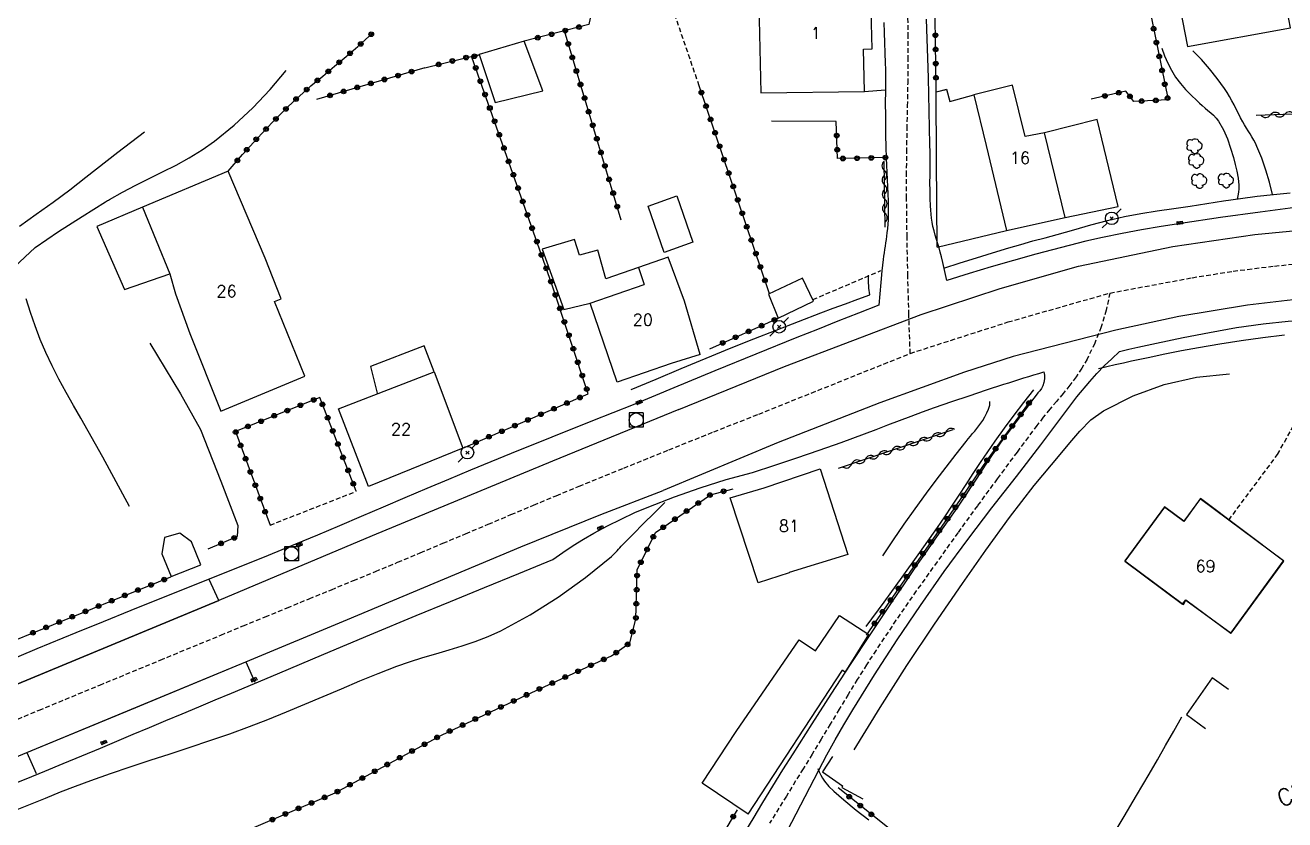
# Model space of a CAD drawing. Header units: millimetres. Extents: x 145000 to 146000, y 142999 to 144002.
# Drawn here: x 145708.5 to 145841.9, y 143075.8 to 143160 of the extents above; entities that cross this region are included whole.
import ezdxf
from ezdxf.enums import TextEntityAlignment as Align

# ---------------------------------------------------------------- set-up
doc = ezdxf.new("R2010")
doc.units = ezdxf.units.MM
doc.linetypes.add('DASHED', pattern=[0.75, 0.5, -0.25])
doc.layers.get('0').update_dxf_attribs({"linetype": 'CONTINUOUS'})
for name, color, linetype in [('W0001', 6, 'DASHED'), ('W0006', 2, 'CONTINUOUS'), ('W0008', 7, 'CONTINUOUS'), ('W0014', 7, 'CONTINUOUS'), ('W0017', 7, 'CONTINUOUS'), ('W0021', 2, 'CONTINUOUS'), ('W0101', 7, 'CONTINUOUS'), ('W0104', 1, 'CONTINUOUS'), ('W0112', 1, 'DASHED'), ('W0214', 2, 'CONTINUOUS'), ('W0300', 7, 'CONTINUOUS'), ('W0310', 3, 'CONTINUOUS'), ('W0322', 7, 'CONTINUOUS'), ('W0323', 7, 'CONTINUOUS'), ('W0401', 7, 'CONTINUOUS'), ('W0420', 7, 'CONTINUOUS'), ('W0473', 7, 'CONTINUOUS'), ('W0510', 5, 'CONTINUOUS'), ('W0989', 7, 'CONTINUOUS'), ('W0991', 7, 'CONTINUOUS')]:
    doc.layers.add(name, color=color, linetype=linetype)
doc.styles.get("Standard").update_dxf_attribs({"font": 'romans.shx', "width": 0.85})

# ---------------------------------------------------------------- blocks, each defined once
blk = doc.blocks.new('T473')
for p, q in [((-0.166667, 0.166667), (0.166667, -0.166667)), ((-0.166667, -0.166667), (0.166667, 0.166667)), ((0.500001, 0.500001), (1.000002, 1.000002)), ((-1.000002, -1.000002), (-0.500001, -0.500001))]:
    blk.add_line(p, q)
blk.add_ellipse((0, 0), major_axis=(0.471405, 0.471405), ratio=1, start_param=5.4977871438, end_param=11.780972451)
blk = doc.blocks.new('T300')
for p, q in [((-0.8, 0.51), (-0.86, 0.34)), ((-0.86, 0.34), (-0.86, 0.17)), ((-0.86, 0.17), (-0.74, 0.06)), ((-0.69, 0.63), (-0.8, 0.51)), ((-0.8, -0.06), (-0.74, 0.06)), ((-0.74, 0.06), (-0.69, 0.11)), ((-0.57, 0.69), (-0.69, 0.63)), ((-0.46, 0.69), (-0.57, 0.69)), ((-0.29, 0.63), (-0.46, 0.69)), ((-0.29, 0.63), (-0.17, 0.74)), ((-0.23, 0.57), (-0.29, 0.63)), ((-0.17, 0.74), (-0.06, 0.8)), ((-0.06, 0.8), (0.06, 0.8)), ((0.06, 0.8), (0.23, 0.74)), ((0.23, 0.74), (0.34, 0.63)), ((0.34, 0.63), (0.4, 0.51)), ((0.46, 0.46), (0.34, 0.46)), ((0.4, 0.51), (0.4, 0.46)), ((0.57, 0.4), (0.46, 0.46)), ((0.57, 0.4), (0.69, 0.29)), ((0.69, 0.29), (0.74, 0.17)), ((0.74, 0.06), (0.69, -0.17)), ((0.74, 0.17), (0.74, 0.06)), ((-0.8, -0.17), (-0.8, -0.06)), ((-0.8, -0.23), (-0.8, -0.17)), ((-0.74, -0.34), (-0.8, -0.23)), ((-0.69, -0.4), (-0.74, -0.34)), ((-0.51, -0.46), (-0.69, -0.4)), ((-0.4, -0.46), (-0.51, -0.46)), ((-0.4, -0.46), (-0.34, -0.46)), ((-0.34, -0.46), (-0.34, -0.4)), ((-0.34, -0.51), (-0.34, -0.46)), ((-0.29, -0.63), (-0.34, -0.51)), ((-0.17, -0.74), (-0.29, -0.63)), ((-0.06, -0.8), (-0.17, -0.74)), ((0.06, -0.8), (-0.06, -0.8)), ((0.17, -0.74), (0.06, -0.8)), ((0.23, -0.69), (0.17, -0.74)), ((0.29, -0.46), (0.23, -0.46)), ((0.29, -0.63), (0.23, -0.69)), ((0.46, -0.4), (0.29, -0.46)), ((0.34, -0.51), (0.29, -0.63)), ((0.34, -0.51), (0.34, -0.46)), ((0.57, -0.34), (0.46, -0.4)), ((0.63, -0.29), (0.57, -0.34)), ((0.69, -0.17), (0.63, -0.29))]:
    blk.add_line(p, q)
blk = doc.blocks.new('T401')
for p, q in [((-0.3, 0.3), (0, 0.3)), ((-0.3, -0.25), (-0.3, 0.3)), ((-0.3, 0.15), (0, 0.15)), ((-0.3, 0), (0, 0)), ((0, 0.3), (0, -0.25)), ((-0.3, -0.15), (0, -0.15)), ((-0.3, -0.25), (-0.3, -0.3)), ((-0.3, -0.3), (0, -0.3)), ((0, -0.3), (0, -0.25))]:
    blk.add_line(p, q)
blk = doc.blocks.new('T420')
for p, q in [((0.75, 0.75), (-0.75, 0.75)), ((-0.75, 0.75), (-0.75, -0.75)), ((0.75, 0.75), (0.75, -0.75)), ((0.75, -0.75), (-0.75, -0.75))]:
    blk.add_line(p, q)
blk.add_ellipse((0, 0), major_axis=(-0.53, 0.53), ratio=1, start_param=3.926991, end_param=10.210176)
blk = doc.blocks.new('t323o')
at = {"color": 0, "linetype": 'Continuous'}
for radius in [0.25, 0.15]:
    blk.add_circle((0, 0), radius, dxfattribs=at)
blk = doc.blocks.new('t310o')
at = {"color": 0, "linetype": 'Continuous'}
for centre, start, end in [((-0.5, 0.38), 216.8699, 323.1304), ((0.5, -0.37), 36.8699, 143.1303)]:
    blk.add_arc(centre, 0.625, start, end, dxfattribs=at)
blk = doc.blocks.new('t322o')
at = {"color": 0, "linetype": 'Continuous'}
for radius in [0.25, 0.15]:
    blk.add_circle((0, 0), radius, dxfattribs=at)

msp = doc.modelspace()

# ---------------------------------------------------------------- linework, layer by layer
at = {"layer": 'W0001'}
for points in [[(145802.21, 143125.23), (145802.07, 143129.35), (145801.96, 143133.46), (145801.88, 143137.57), (145801.83, 143141.68), (145801.83, 143144.12), (145801.85, 143146.56), (145801.89, 143149), (145801.94, 143151.43), (145801.98, 143153.87), (145802, 143156.31), (145802, 143158.75), (145801.97, 143161.19), (145801.89, 143163.65), (145801.76, 143166.1), (145801.62, 143168.55), (145801.46, 143171)], [(145823.36, 143131.63), (145832.08, 143133.25), (145836.42, 143133.94), (145840.78, 143134.49), (145845.15, 143134.91), (145849.53, 143135.21), (145853.52, 143135.4)], [(145823.36, 143131.63), (145822.96, 143129.81), (145822.43, 143128.03), (145821.75, 143126.3), (145820.94, 143124.62), (145820.39, 143123.66), (145819.77, 143122.74), (145819.1, 143121.85), (145818.41, 143120.99), (145817.7, 143120.15), (145816.99, 143119.31), (145816.3, 143118.46), (145815.62, 143117.59), (145813.52, 143114.77), (145811.42, 143111.94), (145809.33, 143109.1), (145807.26, 143106.24), (145805.06, 143103.16), (145802.86, 143100.07), (145800.7, 143096.96), (145798.6, 143093.8), (145797.59, 143092.25), (145796.61, 143090.69), (145795.65, 143089.11), (145794.69, 143087.53), (145793.74, 143085.95), (145792.79, 143084.37), (145791.84, 143082.79), (145790.87, 143081.21), (145789.1, 143078.34), (145787.33, 143075.47)], [(145802.21, 143125.23), (145812.58, 143128.56), (145823.36, 143131.63)], [(145703.55, 143084.77), (145709.97, 143087.43), (145716.39, 143090.09), (145722.81, 143092.74), (145729.23, 143095.39), (145731.57, 143096.36), (145733.91, 143097.32), (145736.24, 143098.28), (145738.58, 143099.24), (145740.92, 143100.2), (145743.26, 143101.17), (145745.6, 143102.13), (145747.94, 143103.1), (145750.34, 143104.11), (145752.74, 143105.12), (145755.14, 143106.13), (145757.54, 143107.14), (145759.94, 143108.15), (145762.34, 143109.16), (145764.74, 143110.16), (145767.15, 143111.16), (145771.9, 143113.09), (145776.65, 143115.01), (145781.41, 143116.92), (145786.17, 143118.8), (145802.21, 143125.23)]]:
    msp.add_lwpolyline(points, dxfattribs=at)
at = {"layer": 'W0006'}
for points in [[(145843.51, 143140.75), (145839.28, 143140.21), (145835.06, 143139.62), (145830.85, 143138.99), (145828.77, 143138.66), (145826.7, 143138.32), (145824.64, 143137.94), (145822.58, 143137.52), (145820.81, 143137.12), (145819.04, 143136.68), (145817.29, 143136.22), (145815.53, 143135.74), (145813.16, 143135.08), (145810.8, 143134.39), (145808.44, 143133.68), (145806.09, 143132.95)], [(145798.89, 143130.34), (145796.72, 143129.5), (145794.55, 143128.64), (145792.38, 143127.78), (145790.22, 143126.92), (145785.87, 143125.16), (145781.54, 143123.39), (145777.2, 143121.6), (145772.88, 143119.79)], [(145824.39, 143125.42), (145825.36, 143125.67), (145826.33, 143125.9), (145827.31, 143126.12), (145828.29, 143126.32), (145831.1, 143126.9), (145833.92, 143127.46), (145836.75, 143127.96), (145839.6, 143128.37), (145842.22, 143128.66), (145844.86, 143128.86), (145847.5, 143129), (145850.14, 143129.1)], [(145785.52, 143112.63), (145787.87, 143113.39), (145790.22, 143114.17), (145792.56, 143114.98), (145794.89, 143115.8), (145796.13, 143116.24), (145797.37, 143116.71), (145798.6, 143117.18), (145799.83, 143117.65), (145801.07, 143118.12), (145802.3, 143118.59), (145803.53, 143119.05), (145804.78, 143119.5), (145806.61, 143120.14), (145808.45, 143120.75), (145810.29, 143121.36), (145812.14, 143121.96), (145812.67, 143122.13), (145813.19, 143122.3), (145813.72, 143122.46), (145814.25, 143122.63), (145814.78, 143122.79), (145815.31, 143122.96), (145815.84, 143123.12), (145816.37, 143123.29)], [(145772.88, 143119.79), (145768.56, 143118.08), (145764.25, 143116.36), (145759.95, 143114.62), (145755.65, 143112.86), (145753.33, 143111.89), (145751.02, 143110.91), (145748.7, 143109.93), (145746.39, 143108.94), (145744.09, 143107.95), (145741.77, 143106.97), (145739.46, 143105.99), (145737.14, 143105.03), (145734.24, 143103.83), (145731.33, 143102.65), (145728.41, 143101.48), (145725.5, 143100.31), (145722.58, 143099.15), (145719.67, 143097.98), (145716.76, 143096.8), (145713.85, 143095.62), (145709.74, 143093.92), (145705.63, 143092.2)], [(145764.38, 143103.41), (145765.44, 143104.15), (145766.52, 143104.87), (145767.61, 143105.54), (145768.73, 143106.19), (145770.15, 143106.96), (145771.6, 143107.68), (145773.06, 143108.36), (145774.55, 143108.99), (145777.25, 143110.04), (145779.97, 143110.99), (145782.73, 143111.86), (145785.52, 143112.63)], [(145706.63, 143079.37), (145708.6, 143080.17), (145710.57, 143080.98), (145712.54, 143081.8), (145714.5, 143082.61), (145716.47, 143083.42), (145718.2, 143084.15), (145719.94, 143084.88), (145721.67, 143085.6), (145723.4, 143086.33), (145725.14, 143087.06), (145726.87, 143087.79), (145728.6, 143088.52), (145730.34, 143089.25), (145735.23, 143091.3), (145740.12, 143093.36), (145745.01, 143095.41), (145749.91, 143097.45), (145753.52, 143098.95), (145757.14, 143100.44), (145760.76, 143101.93), (145764.38, 143103.41)]]:
    msp.add_lwpolyline(points, dxfattribs=at)
at = {"layer": 'W0008'}
for points in [[(145799.41, 143160.3), (145799.46, 143159.22), (145799.5, 143158.15), (145799.54, 143157.07), (145799.57, 143155.99), (145799.58, 143155.34), (145799.58, 143154.68), (145799.58, 143154.03), (145799.58, 143153.37), (145799.58, 143152.72), (145799.57, 143152.06), (145799.57, 143151.41), (145799.58, 143150.76), (145799.59, 143149.55), (145799.61, 143148.34), (145799.64, 143147.13), (145799.67, 143145.92), (145799.69, 143145.16), (145799.73, 143144.4), (145799.77, 143143.64), (145799.81, 143142.88), (145799.85, 143142.12), (145799.88, 143141.36), (145799.89, 143140.6), (145799.89, 143139.84), (145799.87, 143139.38), (145799.84, 143138.93), (145799.8, 143138.47), (145799.75, 143138.02), (145799.71, 143137.66), (145799.66, 143137.31), (145799.61, 143136.96), (145799.56, 143136.6), (145799.5, 143136.25), (145799.45, 143135.89), (145799.4, 143135.54), (145799.35, 143135.18), (145799.22, 143133.97), (145799.09, 143132.76), (145798.99, 143131.55), (145798.89, 143130.34)], [(145806.09, 143132.95), (145805.95, 143133.59), (145805.81, 143134.22), (145805.67, 143134.85), (145805.52, 143135.48), (145805.4, 143135.94), (145805.27, 143136.4), (145805.13, 143136.85), (145804.99, 143137.3), (145804.86, 143137.75), (145804.74, 143138.21), (145804.62, 143138.67), (145804.53, 143139.13), (145804.46, 143139.56), (145804.42, 143139.99), (145804.39, 143140.42), (145804.36, 143140.85), (145804.33, 143141.66), (145804.31, 143142.48), (145804.3, 143143.29), (145804.31, 143144.11), (145804.31, 143144.93), (145804.31, 143145.74), (145804.31, 143146.56), (145804.3, 143147.37), (145804.27, 143149.14), (145804.23, 143150.9), (145804.19, 143152.67), (145804.14, 143154.43), (145804.08, 143156.5), (145804.02, 143158.57), (145803.95, 143160.64)], [(145777.73, 143119.29), (145788.9, 143123.86), (145803.39, 143129.37), (145811.75, 143132.11), (145820.04, 143134.46), (145830.02, 143136.54), (145838.69, 143137.82), (145848.97, 143138.81), (145860.12, 143139.35), (145871.98, 143138.89), (145880.19, 143138.16), (145890.17, 143136.98), (145898.82, 143135.75), (145910.61, 143133.9), (145922.71, 143132.03), (145937.08, 143129.91), (145951.62, 143127.58), (145967.99, 143125.1), (145984.12, 143122.58), (145997.39, 143120.47), (146000, 143119.89)], [(145854.97, 143129.09), (145849.86, 143130.36), (145846.03, 143130.95), (145844.79, 143130.98), (145843.48, 143130.99), (145842.12, 143130.82), (145837.91, 143130.35), (145830.67, 143129.14), (145823.97, 143127.7), (145813.12, 143124.89), (145807.97, 143123.24), (145799, 143120.01), (145788.24, 143115.8), (145776.06, 143110.7)], [(145792.53, 143081.07), (145793.39, 143082.69), (145794.27, 143084.3), (145795.18, 143085.89), (145796.12, 143087.46), (145798.44, 143091.19), (145800.84, 143094.88), (145803.3, 143098.52), (145805.82, 143102.13), (145808.31, 143105.53), (145810.87, 143108.88), (145813.46, 143112.2), (145816.04, 143115.54), (145817.31, 143117.23), (145818.57, 143118.94), (145819.86, 143120.63), (145821.22, 143122.27), (145821.97, 143123.09), (145822.75, 143123.9), (145823.56, 143124.67), (145824.39, 143125.42)], [(145816.37, 143123.29), (145816.42, 143122.91), (145816.42, 143122.53), (145816.37, 143122.15), (145816.26, 143121.78), (145816.12, 143121.51), (145815.94, 143121.27), (145815.74, 143121.04), (145815.55, 143120.82), (145815.07, 143120.18), (145814.59, 143119.54), (145814.11, 143118.91), (145813.63, 143118.27), (145813.15, 143117.64), (145812.68, 143117), (145812.21, 143116.36), (145811.74, 143115.71), (145811.2, 143114.94), (145810.68, 143114.16), (145810.16, 143113.38), (145809.64, 143112.6), (145809.13, 143111.81), (145808.61, 143111.02), (145808.09, 143110.24), (145807.56, 143109.46), (145806.97, 143108.6), (145806.38, 143107.75), (145805.78, 143106.89), (145805.18, 143106.04), (145804.58, 143105.19), (145803.98, 143104.33), (145803.39, 143103.48), (145802.79, 143102.62), (145801.57, 143100.83), (145800.35, 143099.03), (145799.14, 143097.23), (145797.94, 143095.42), (145795.87, 143092.29), (145793.82, 143089.14), (145791.78, 143085.99), (145789.77, 143082.82), (145788.7, 143081.1), (145787.64, 143079.38), (145786.58, 143077.65), (145785.54, 143075.92), (145784.49, 143074.19)], [(145777.73, 143119.29), (145764.33, 143113.8), (145745.25, 143105.89), (145729.01, 143099.05)], [(145731.86, 143092.57), (145742.63, 143097.03), (145761, 143104.74), (145769.44, 143108.17), (145776.06, 143110.7)], [(145705.74, 143089.41), (145729.01, 143099.05)], [(145708.66, 143082.96), (145731.86, 143092.57)], [(145646.68, 143057.17), (145663.04, 143063.92), (145680.59, 143071.31), (145696.7, 143077.96), (145708.66, 143082.96)], [(145789.18, 143074.61), (145792.53, 143081.07)]]:
    msp.add_lwpolyline(points, dxfattribs=at)
at = {"layer": 'W0014'}
for points in [[(145805.79, 143134.25), (145807.5, 143134.81), (145809.22, 143135.36), (145810.94, 143135.9), (145812.66, 143136.42), (145813.94, 143136.78), (145815.21, 143137.14), (145816.49, 143137.48), (145817.77, 143137.83), (145819.55, 143138.32), (145821.33, 143138.84), (145823.12, 143139.32), (145824.92, 143139.74), (145826.64, 143140.07), (145828.37, 143140.33), (145830.11, 143140.57), (145831.84, 143140.82), (145833.61, 143141.1), (145835.39, 143141.38), (145837.17, 143141.65), (145838.95, 143141.89), (145840.69, 143142.08), (145842.44, 143142.24)], [(145805.79, 143134.25), (145807.5, 143134.81), (145809.22, 143135.36), (145810.94, 143135.9), (145812.66, 143136.42), (145813.94, 143136.78), (145815.21, 143137.14), (145816.49, 143137.48), (145817.77, 143137.83), (145819.55, 143138.32), (145821.33, 143138.84), (145823.12, 143139.32), (145824.92, 143139.74), (145826.64, 143140.07), (145828.37, 143140.33), (145830.11, 143140.57), (145831.84, 143140.82), (145833.61, 143141.1), (145835.39, 143141.38), (145837.17, 143141.65), (145838.95, 143141.89), (145840.69, 143142.08), (145842.44, 143142.24)], [(145797.95, 143131.42), (145797.9, 143131.67), (145797.87, 143131.91), (145797.84, 143132.16), (145797.82, 143132.41), (145797.8, 143132.69), (145797.79, 143132.97), (145797.79, 143133.25), (145797.79, 143133.53)], [(145772.66, 143121.4), (145775.3, 143122.52), (145777.96, 143123.63), (145780.61, 143124.73), (145783.27, 143125.81), (145785.64, 143126.76), (145788.01, 143127.7), (145790.38, 143128.62), (145792.76, 143129.53), (145794.06, 143130.02), (145795.35, 143130.49), (145796.65, 143130.96), (145797.95, 143131.42)], [(145841.84, 143127.17), (145839.55, 143126.88), (145837.27, 143126.56), (145835, 143126.21), (145832.73, 143125.83), (145830.95, 143125.51), (145829.19, 143125.15), (145827.42, 143124.78), (145825.66, 143124.4), (145824.78, 143124.21), (145823.9, 143124.01), (145823.03, 143123.8), (145822.15, 143123.59)]]:
    msp.add_lwpolyline(points, dxfattribs=at)
at = {"layer": 'W0017'}
for points in [[(145828.87, 143157.58), (145829.14, 143156.77), (145829.48, 143155.99), (145829.87, 143155.23), (145830.31, 143154.51), (145830.82, 143153.83), (145831.37, 143153.2), (145831.96, 143152.6), (145832.55, 143152.01), (145832.83, 143151.73), (145833.13, 143151.48), (145833.44, 143151.23), (145833.74, 143150.98), (145834.05, 143150.73), (145834.34, 143150.46), (145834.61, 143150.16), (145834.86, 143149.85), (145835.39, 143148.93), (145835.8, 143147.96), (145836.13, 143146.97), (145836.43, 143145.98), (145836.63, 143145.26), (145836.81, 143144.53), (145836.94, 143143.79), (145837, 143143.04), (145837, 143142.67), (145836.97, 143142.3), (145836.92, 143141.94), (145836.83, 143141.58)], [(145840.57, 143142.08), (145840.26, 143143.38), (145839.88, 143144.66), (145839.43, 143145.92), (145838.92, 143147.16), (145838.76, 143147.5), (145838.59, 143147.83), (145838.4, 143148.16), (145838.21, 143148.48), (145838.01, 143148.8), (145837.82, 143149.11), (145837.62, 143149.43), (145837.44, 143149.76), (145837.19, 143150.2), (145836.96, 143150.65), (145836.73, 143151.1), (145836.5, 143151.55), (145836.27, 143152), (145836.02, 143152.44), (145835.76, 143152.88), (145835.49, 143153.3), (145834.73, 143154.36), (145833.92, 143155.38), (145833.06, 143156.36), (145832.15, 143157.29)], [(145797.36, 143152.98), (145799.57, 143153.15)], [(145794.37, 143149.8), (145787.52, 143149.84)], [(145721.7, 143126.32), (145724.94, 143120.96), (145727.07, 143117.16), (145729.21, 143111.71), (145731.01, 143107), (145730.95, 143105.82)], [(145815.26, 143121.37), (145814.21, 143120.03), (145813.18, 143118.68), (145812.17, 143117.31), (145811.18, 143115.93), (145810.39, 143114.8), (145809.62, 143113.66), (145808.86, 143112.51), (145808.11, 143111.36), (145807.36, 143110.21), (145806.6, 143109.06), (145805.84, 143107.91), (145805.06, 143106.78), (145803.21, 143104.13), (145801.33, 143101.51), (145799.42, 143098.89), (145797.5, 143096.3)], [(145799.32, 143103.79), (145800.44, 143105.47), (145801.59, 143107.13), (145802.75, 143108.78), (145803.93, 143110.41), (145804.96, 143111.8), (145806.01, 143113.17), (145807.07, 143114.54), (145808.13, 143115.9), (145808.35, 143116.18), (145808.58, 143116.45), (145808.81, 143116.73), (145809.04, 143117), (145809.27, 143117.27), (145809.49, 143117.55), (145809.7, 143117.84), (145809.9, 143118.14), (145810.12, 143118.52), (145810.33, 143118.92), (145810.51, 143119.33), (145810.64, 143119.76), (145810.65, 143119.85), (145810.66, 143119.95), (145810.66, 143120.04), (145810.64, 143120.14)], [(145792.43, 143081.27), (145792.57, 143080.91), (145792.74, 143080.56), (145792.93, 143080.23), (145793.15, 143079.91), (145793.61, 143079.36), (145794.11, 143078.86), (145794.64, 143078.39), (145795.17, 143077.93), (145796.49, 143076.85), (145797.84, 143075.82)]]:
    msp.add_lwpolyline(points, dxfattribs=at)
at = {"layer": 'W0021'}
for points in [[(145729.01, 143099.05), (145727.99, 143101.29)], [(145729.01, 143099.05), (145705.74, 143089.41), (145704.73, 143091.6)], [(145708.66, 143082.96), (145719.18, 143087.31), (145731.86, 143092.57)], [(145731.86, 143092.57), (145732.83, 143090.39)], [(145708.66, 143082.96), (145709.66, 143080.74)]]:
    msp.add_lwpolyline(points, dxfattribs=at)
at = {"layer": 'W0101'}
for points in [[(145829.41, 143168.85), (145831.56, 143157.74), (145842.48, 143159.72), (145840.54, 143169.87)], [(145788.43, 143165.44), (145788.52, 143162.29), (145786.2, 143162.17), (145786.41, 143152.84)], [(145786.41, 143152.84), (145797.36, 143152.98), (145797.25, 143157.45), (145798.19, 143157.5), (145798.04, 143162.91), (145796.55, 143162.98), (145796.5, 143165.5)], [(145818.62, 143139.64), (145816.44, 143148.61), (145814.39, 143148.2), (145813.06, 143153.65), (145808.95, 143152.62), (145810.26, 143147.27), (145812.42, 143138.25)], [(145733.9, 143135.32), (145729.99, 143144.54), (145720.94, 143140.72)], [(145720.94, 143140.72), (145723.8, 143133.65)], [(145812.42, 143138.25), (145818.62, 143139.64)], [(145738.12, 143122.81), (145734.9, 143130.72), (145735.61, 143131.02), (145733.9, 143135.32)], [(145779.97, 143125.12), (145778.32, 143130.75), (145776.6, 143135.41), (145773.43, 143134.32)], [(145723.8, 143133.65), (145724.42, 143131.56)], [(145773.43, 143134.32), (145774.05, 143132.52)], [(145768.31, 143130.57), (145774.05, 143132.52)], [(145724.42, 143131.56), (145725.92, 143127.35), (145729.2, 143119.1), (145738.12, 143122.81)], [(145771.17, 143122.19), (145768.31, 143130.57)], [(145779.97, 143125.12), (145776.91, 143124.16), (145771.17, 143122.19)], [(145754.85, 143115.21), (145744.84, 143111.12)], [(145726.1, 143105.26), (145724.87, 143106.19), (145723.24, 143105.72), (145722.98, 143104)], [(145723.95, 143101.58), (145727.1, 143102.85), (145726.12, 143105.27)], [(145722.98, 143104), (145723.95, 143101.58)]]:
    msp.add_lwpolyline(points, dxfattribs=at)
for points in [[(145744.84, 143111.12), (145741.68, 143119.35), (145751.79, 143123.29), (145754.85, 143115.21)], [(145795.62, 143103.94), (145789.38, 143102.03), (145789.38, 143102), (145786.1, 143100.92), (145783.16, 143109.92), (145786.76, 143110.98), (145792.69, 143113.02)], [(145824.95, 143103.24), (145831.15, 143098.62), (145831.4, 143099.08), (145836.21, 143095.61), (145841.77, 143103.21), (145832.94, 143109.85), (145831.19, 143107.45), (145829.14, 143108.96)], [(145841.74, 143103.27), (145832.91, 143109.81), (145831.17, 143107.42), (145829.15, 143108.94), (145824.95, 143103.22), (145831.05, 143098.66), (145831.39, 143099.13), (145836.17, 143095.58)]]:
    msp.add_lwpolyline(points, close=True, dxfattribs=at)
at = {"layer": 'W0104'}
for points in [[(145756.56, 143156.91), (145758.26, 143151.82), (145763.3, 143153.04), (145761.33, 143158.3)], [(145777.49, 143141.91), (145779.21, 143137), (145776.17, 143135.93), (145774.45, 143140.84)], [(145788.24, 143128.95), (145791.98, 143130.77), (145790.82, 143133.22), (145787.21, 143131.5)]]:
    msp.add_lwpolyline(points, close=True, dxfattribs=at)
for points in [[(145804.97, 143152.94), (145806.05, 143153.23), (145806.41, 143151.92), (145808.95, 143152.62)], [(145805.07, 143136.47), (145805.01, 143145.77), (145804.97, 143152.94), (145806.01, 143153.19)], [(145824.24, 143140.8), (145822.01, 143150.01), (145816.44, 143148.61)], [(145720.94, 143140.72), (145716.09, 143138.68), (145719.02, 143132.01), (145723.8, 143133.65)], [(145818.62, 143139.64), (145818.63, 143139.64), (145824.24, 143140.8)], [(145773.43, 143134.32), (145770, 143133.13), (145769.12, 143136.17), (145767.18, 143135.64), (145766.65, 143137.29), (145763.25, 143136.28), (145765.55, 143129.87), (145768.31, 143130.57)], [(145805.07, 143136.47), (145812.42, 143138.25)], [(145751.79, 143123.29), (145750.75, 143126.03), (145745.05, 143123.86), (145745.76, 143121.01)], [(145785.06, 143076.42), (145780.18, 143079.71), (145783.79, 143085.17), (145790.47, 143094.89), (145792.2, 143093.71), (145794.74, 143097.47), (145797.83, 143095.44)], [(145795.31, 143091.41), (145797.83, 143095.44)], [(145785.06, 143076.42), (145795.05, 143091.66)], [(145795.31, 143091.41), (145795.05, 143091.66)], [(145835.93, 143089.63), (145834.19, 143090.87), (145831.47, 143086.97), (145833.48, 143085.51)], [(145794, 143082.51), (145792.93, 143080.91), (145795.03, 143079.42), (145794.96, 143079.23), (145797.19, 143078.05)]]:
    msp.add_lwpolyline(points, dxfattribs=at)
at = {"layer": 'W0112'}
for points in [[(145779.87, 143153.58), (145777.33, 143161.01), (145781.33, 143162.4), (145783.83, 143165.45), (145788.43, 143165.46)], [(145791.9, 143130.94), (145799.11, 143134)], [(145835.95, 143107.58), (145841.11, 143114.52), (145846.82, 143124.83)], [(145734.43, 143107.04), (145743.56, 143110.62)]]:
    msp.add_lwpolyline(points, dxfattribs=at)
at = {"layer": 'W0214'}
msp.add_lwpolyline([(145707.47, 143076.84), (145709.06, 143077.48), (145710.64, 143078.13), (145712.24, 143078.77), (145713.83, 143079.39), (145715.44, 143079.99), (145717.53, 143080.73), (145719.63, 143081.44), (145721.74, 143082.14), (145723.85, 143082.82), (145725.96, 143083.51), (145728.06, 143084.22), (145730.16, 143084.94), (145732.25, 143085.7), (145734.21, 143086.46), (145736.16, 143087.25), (145738.11, 143088.06), (145740.04, 143088.89), (145741.98, 143089.71), (145743.92, 143090.53), (145745.87, 143091.32), (145747.84, 143092.08), (145749.21, 143092.56), (145750.6, 143093), (145751.99, 143093.41), (145753.38, 143093.82), (145754.78, 143094.24), (145756.16, 143094.71), (145757.53, 143095.24), (145758.86, 143095.85), (145761.97, 143097.53), (145764.95, 143099.42), (145767.82, 143101.49), (145770.57, 143103.7), (145770.73, 143103.85), (145770.88, 143104), (145771.03, 143104.16), (145771.18, 143104.32), (145771.32, 143104.48), (145771.46, 143104.64), (145771.61, 143104.8), (145771.75, 143104.95), (145772.86, 143106.08), (145773.98, 143107.21), (145775.1, 143108.32), (145776.23, 143109.43)], dxfattribs=at)
at = {"layer": 'W0300'}
for points in [[(145719.56, 143109.03), (145718.85, 143110.33), (145718.14, 143111.64), (145717.43, 143112.95), (145716.72, 143114.25), (145715.96, 143115.63), (145715.18, 143117), (145714.39, 143118.36), (145713.6, 143119.73), (145712.83, 143121.1), (145712.08, 143122.49), (145711.36, 143123.9), (145710.69, 143125.32), (145710.09, 143126.72), (145709.54, 143128.14), (145709.05, 143129.57), (145708.61, 143131.02)], [(145796.28, 143083.25), (145799.03, 143087.73), (145801.86, 143092.16), (145804.77, 143096.54), (145807.75, 143100.87), (145810.22, 143104.37), (145812.73, 143107.83), (145815.34, 143111.24), (145818.08, 143114.53), (145819.12, 143115.77), (145820.18, 143117.01), (145821.35, 143118.18), (145822.69, 143119.15), (145825.81, 143120.75), (145829.11, 143121.95), (145832.53, 143122.72), (145836.02, 143123.07)], [(145822.17, 143071.71), (145823.52, 143073.93), (145824.86, 143076.17), (145826.18, 143078.41), (145827.5, 143080.65), (145828.38, 143082.17), (145829.25, 143083.69), (145830.12, 143085.21), (145830.97, 143086.74)]]:
    msp.add_lwpolyline(points, dxfattribs=at)
at = {"layer": 'W0310'}
for points in [[(145847.41, 143150.77), (145838.85, 143150.44)], [(145799.55, 143138.6), (145799.47, 143145.51)], [(145806.73, 143117.13), (145794.6, 143113.04)]]:
    msp.add_lwpolyline(points, dxfattribs=at)
at = {"layer": 'W0322'}
msp.add_lwpolyline([(145552.59, 143023.02), (145589.5, 143023.92), (145590.83, 143024.59), (145609.07, 143028.74), (145629.53, 143036.94), (145664.96, 143050.36), (145672.55, 143052.84), (145693.21, 143060.28), (145711.85, 143067.02), (145731.3, 143074.41), (145741.34, 143078.68), (145752.58, 143084.8), (145761.68, 143089.11), (145770.59, 143093.19), (145772.54, 143094.58), (145773.16, 143097.07), (145773.3, 143102.32), (145775.23, 143106.26), (145781.06, 143110.25), (145783.48, 143110.9)], dxfattribs=at)
at = {"layer": 'W0323'}
for points in [[(145804.96, 143152.94), (145804.79, 143166.12), (145804.63, 143171)], [(145825.68, 143171), (145829.51, 143152.08), (145825.88, 143151.93), (145825.05, 143153.03), (145821.36, 143152.18)], [(145769.12, 143164.66), (145768.17, 143160.08), (145761.33, 143158.3)], [(145729.99, 143144.54), (145731.52, 143146.31), (145733.09, 143148.04), (145734.7, 143149.74), (145736.36, 143151.39), (145737.54, 143152.5), (145738.76, 143153.57), (145740, 143154.62), (145741.25, 143155.65), (145742.5, 143156.68), (145743.74, 143157.74), (145744.94, 143158.84), (145745.26, 143159.16)], [(145771.62, 143139.35), (145765.59, 143159.41)], [(145750.82, 143155.49), (145756.56, 143156.91)], [(145754.85, 143115.21), (145768.13, 143120.94), (145764.27, 143132.55), (145755.8, 143156.63), (145756.56, 143156.88)], [(145750.82, 143155.49), (145739.34, 143152.14)], [(145787.31, 143131.55), (145779.87, 143153.58)], [(145799.65, 143145.97), (145794.51, 143145.87), (145794.38, 143149.8)], [(145780.99, 143125.73), (145788.24, 143128.95)], [(145743.56, 143110.62), (145739.69, 143120.56), (145730.77, 143116.96), (145734.43, 143107.04)], [(145797.59, 143095.39), (145802.83, 143102.99), (145806.42, 143108.09), (145810.37, 143113.93), (145815.06, 143120.34)], [(145727.86, 143104.54), (145730.95, 143105.82)], [(145698.71, 143093.85), (145701.32, 143094.77), (145702.53, 143094.15), (145703.15, 143093.11), (145717.74, 143099.06), (145723.94, 143101.56)], [(145818.03, 143061.74), (145816.53, 143062.66), (145809.8, 143067.52), (145801.4, 143073.77), (145794.57, 143079.2)], [(145783.9, 143076.88), (145771.9, 143056.79), (145768.33, 143051.15), (145760.7, 143037.72), (145752.56, 143024.09), (145743.83, 143012.41), (145736.11, 143001.52)]]:
    msp.add_lwpolyline(points, dxfattribs=at)
at = {"layer": 'W0510'}
for points in [[(145707.37, 143134.42), (145709.57, 143136.44), (145712.02, 143138.16), (145714.54, 143139.73), (145717.02, 143141.3), (145717.12, 143141.36), (145717.22, 143141.42), (145717.32, 143141.48), (145717.42, 143141.53), (145718.8, 143142.31), (145720.21, 143143.04), (145721.63, 143143.75), (145723.05, 143144.45), (145724.47, 143145.19), (145725.87, 143145.96), (145727.23, 143146.8), (145728.54, 143147.71), (145730.63, 143149.41), (145732.6, 143151.24), (145734.45, 143153.2), (145736.15, 143155.2)], [(145721.14, 143148.66), (145718.3, 143146.5), (145714.94, 143143.88), (145713.22, 143142.52), (145711.45, 143141.22), (145709.67, 143139.94), (145707.89, 143138.67)]]:
    msp.add_lwpolyline(points, dxfattribs=at)

# ---------------------------------------------------------------- block references
at = {"layer": 'W0300'}
for p in [(145832.35, 143147.18), (145832.54, 143145.62), (145832.86, 143143.49), (145835.68, 143143.54)]:
    msp.add_blockref('T300', p, dxfattribs=at)
at = {"layer": 'W0310'}
for p, rotation in [((145840.35, 143150.5), 182.2064517922572), ((145841.85, 143150.56), 182.2064517922572), ((145799.48, 143144.6), 90.63908330576719), ((145799.49, 143143.1), 90.63908330576719), ((145799.51, 143141.6), 90.63908330576719), ((145799.53, 143140.1), 90.63908330576719), ((145805.97, 143116.87), 198.6160937951053), ((145801.71, 143115.44), 198.6160937951053), ((145803.13, 143115.91), 198.6160937951053), ((145804.55, 143116.39), 198.6160937951053), ((145798.87, 143114.48), 198.6160937951053), ((145800.29, 143114.96), 198.6160937951053), ((145796.02, 143113.52), 198.6160937951053), ((145797.45, 143114), 198.6160937951053)]:
    msp.add_blockref('t310o', p, dxfattribs=dict(at, rotation=rotation))
at = {"layer": 'W0322'}
for p, rotation in [((145782.45, 143110.62), 15.04473122888074), ((145779.77, 143109.37), 34.43249071828891), ((145781.01, 143110.22), 34.43249071828891), ((145777.3, 143107.67), 34.43249071828891), ((145778.53, 143108.52), 34.43249071828891), ((145776.06, 143106.82), 34.43249071828891), ((145775.01, 143105.81), 63.87895739611616), ((145774.35, 143104.46), 63.87895739611616), ((145773.69, 143103.11), 63.87895739611616), ((145773.29, 143101.7), 88.4509582388622), ((145773.25, 143100.2), 88.4509582388622), ((145773.21, 143098.71), 88.4509582388622), ((145773.17, 143097.21), 88.4509582388622), ((145772.83, 143095.75), 75.92578716696974), ((145772.29, 143094.41), 35.62661179828012), ((145771.08, 143093.53), 35.62661179828012), ((145768.41, 143092.19), 24.61138394912143), ((145769.77, 143092.81), 24.61138394912143), ((145764.31, 143090.31), 24.61138394912143), ((145765.68, 143090.94), 24.61138394912143), ((145767.04, 143091.56), 24.61138394912143), ((145761.59, 143089.06), 25.30530703618103), ((145762.95, 143089.69), 24.61138394912143), ((145758.87, 143087.78), 25.30530703618103), ((145760.23, 143088.42), 25.30530703618103), ((145756.16, 143086.5), 25.30530703618103), ((145757.52, 143087.14), 25.30530703618103), ((145753.45, 143085.22), 25.30530703618103), ((145754.81, 143085.86), 25.30530703618103), ((145750.79, 143083.83), 28.57007554905695), ((145752.11, 143084.55), 28.57007554905695), ((145748.16, 143082.39), 28.57007554905695), ((145749.47, 143083.11), 28.57007554905695), ((145745.52, 143080.96), 28.57007554905695), ((145746.84, 143081.68), 28.57007554905695), ((145744.2, 143080.24), 28.57007554905695), ((145741.57, 143078.81), 28.57007554905695), ((145742.89, 143079.53), 28.57007554905695), ((145737.44, 143077.02), 23.04204694183505), ((145738.82, 143077.61), 23.04204694183505), ((145740.2, 143078.2), 23.04204694183505), ((145734.68, 143075.85), 23.04204694183505), ((145736.06, 143076.44), 23.04204694183505)]:
    msp.add_blockref('t322o', p, dxfattribs=dict(at, rotation=rotation))
at = {"layer": 'W0323'}
for p, rotation in [((145767.14, 143159.81), 194.594614362618), ((145745.14, 143159.04), 44.74113378990381), ((145762.78, 143158.68), 194.594614362618), ((145764.24, 143159.05), 194.594614362618), ((145765.69, 143159.43), 194.594614362618), ((145804.88, 143158.94), 90.76511554575487), ((145827.98, 143159.63), 281.4348933304433), ((145742.91, 143157.03), 40.7157207648116), ((145744.04, 143158.02), 42.39423555967653), ((145766, 143158.02), 106.7511292786444), ((145804.9, 143157.44), 90.76511554575487), ((145828.28, 143158.16), 281.4348933304433), ((145741.76, 143156.07), 39.70692276073011), ((145752.28, 143155.85), 13.8692214272666), ((145753.74, 143156.21), 13.8692214272666), ((145755.19, 143156.57), 13.8692214272666), ((145756.06, 143156.72), 18.0723221502119), ((145766.43, 143156.59), 106.7511292786444), ((145804.92, 143155.94), 90.76511554575487), ((145828.58, 143156.69), 281.4348933304433), ((145740.6, 143155.11), 39.48167426816141), ((145747.98, 143154.67), 196.2605879436259), ((145749.42, 143155.09), 196.2605879436259), ((145756.21, 143155.48), 109.379771080208), ((145766.87, 143155.15), 106.7511292786444), ((145804.94, 143154.44), 90.76511554575487), ((145828.88, 143155.22), 281.4348933304433), ((145738.31, 143153.18), 41.27256163427025), ((145739.45, 143154.15), 40.04095566947316), ((145742.22, 143152.99), 196.2605879436259), ((145743.66, 143153.41), 196.2605879436259), ((145745.1, 143153.83), 196.2605879436259), ((145746.54, 143154.25), 196.2605879436259), ((145756.7, 143154.06), 109.379771080208), ((145767.3, 143153.72), 106.7511292786444), ((145829.17, 143153.75), 281.4348933304433), ((145737.19, 143152.18), 43.1755057072084), ((145740.78, 143152.57), 196.2605879436259), ((145757.2, 143152.65), 109.379771080208), ((145767.73, 143152.28), 106.7511292786444), ((145780.11, 143152.87), 108.6687124361259), ((145822.83, 143152.51), 193.0037009060119), ((145824.29, 143152.85), 193.0037009060119), ((145825.48, 143152.46), 127.102535844766), ((145826.72, 143151.96), 182.414181813151), ((145828.22, 143152.03), 182.414181813151), ((145829.47, 143152.28), 281.4348933304433), ((145736.11, 143151.14), 44.97196344773045), ((145757.7, 143151.23), 109.379771080208), ((145768.16, 143150.84), 106.7511292786444), ((145780.59, 143151.44), 108.6687124361259), ((145734, 143149), 46.38396708960183), ((145735.05, 143150.08), 44.97196344773045), ((145758.2, 143149.82), 109.379771080208), ((145768.6, 143149.41), 106.7511292786444), ((145781.07, 143150.02), 108.6687124361259), ((145732.97, 143147.92), 47.79597124356546), ((145758.69, 143148.4), 109.379771080208), ((145769.03, 143147.97), 106.7511292786444), ((145781.55, 143148.6), 108.6687124361259), ((145794.43, 143148.3), 91.86736191691679), ((145731.96, 143146.8), 47.79597124356546), ((145759.19, 143146.99), 109.379771080208), ((145769.46, 143146.53), 106.7511292786444), ((145782.03, 143147.18), 108.6687124361259), ((145794.48, 143146.8), 91.86736191691679), ((145730.97, 143145.68), 49.20797590800727), ((145759.69, 143145.57), 109.379771080208), ((145769.89, 143145.1), 106.7511292786444), ((145782.51, 143145.76), 108.6687124361259), ((145795.08, 143145.88), 181.0802939371761), ((145796.58, 143145.91), 181.0802939371761), ((145798.08, 143145.94), 181.0802939371761), ((145799.58, 143145.97), 181.0802939371761), ((145760.19, 143144.16), 109.379771080208), ((145770.33, 143143.66), 106.7511292786444), ((145782.99, 143144.34), 108.6687124361259), ((145760.69, 143142.74), 109.379771080208), ((145783.47, 143142.92), 108.6687124361259), ((145761.18, 143141.33), 109.379771080208), ((145770.76, 143142.22), 106.7511292786444), ((145783.95, 143141.5), 108.6687124361259), ((145761.68, 143139.91), 109.379771080208), ((145771.19, 143140.79), 106.7511292786444), ((145784.43, 143140.08), 108.6687124361259), ((145762.18, 143138.5), 109.379771080208), ((145784.91, 143138.65), 108.6687124361259), ((145762.68, 143137.08), 109.379771080208), ((145785.39, 143137.23), 108.6687124361259), ((145763.17, 143135.67), 109.379771080208), ((145785.87, 143135.81), 108.6687124361259), ((145786.35, 143134.39), 108.6687124361259), ((145763.67, 143134.25), 109.379771080208), ((145786.83, 143132.97), 108.6687124361259), ((145764.17, 143132.84), 109.379771080208), ((145764.65, 143131.42), 108.3801571867604), ((145765.12, 143129.99), 108.3801571867604), ((145765.59, 143128.57), 108.3801571867604), ((145786.47, 143128.17), 23.97642509168279), ((145787.84, 143128.78), 23.97642509168279), ((145766.07, 143127.15), 108.3801571867604), ((145782.36, 143126.34), 23.97642509168279), ((145783.73, 143126.95), 23.97642509168279), ((145785.1, 143127.56), 23.97642509168279), ((145766.54, 143125.72), 108.3801571867604), ((145767.01, 143124.3), 108.3801571867604), ((145767.49, 143122.88), 108.3801571867604), ((145767.96, 143121.45), 108.3801571867604), ((145737.65, 143119.74), 202.0158627926704), ((145739.05, 143120.3), 202.0158627926704), ((145739.98, 143119.82), 111.2271548763462), ((145765.86, 143119.97), 23.35878817607345), ((145767.24, 143120.56), 23.35878817607345), ((145814.79, 143119.97), 53.78690350680534), ((145734.87, 143118.62), 202.0158627926704), ((145736.26, 143119.18), 202.0158627926704), ((145740.53, 143118.42), 111.2271548763462), ((145763.11, 143118.78), 23.35878817607345), ((145764.49, 143119.37), 23.35878817607345), ((145813.91, 143118.76), 53.78690350680534), ((145732.09, 143117.49), 202.0158627926704), ((145733.48, 143118.05), 202.0158627926704), ((145741.07, 143117.02), 111.2271548763462), ((145758.98, 143116.99), 23.35878817607345), ((145760.36, 143117.59), 23.35878817607345), ((145761.73, 143118.18), 23.35878817607345), ((145813.02, 143117.55), 53.78690350680534), ((145730.79, 143116.89), 290.2877526874377), ((145741.61, 143115.62), 111.2271548763462), ((145756.23, 143115.8), 23.35878817607345), ((145757.6, 143116.4), 23.35878817607345), ((145812.13, 143116.34), 53.78690350680534), ((145731.31, 143115.48), 290.2877526874377), ((145811.25, 143115.13), 53.78690350680534), ((145731.83, 143114.07), 290.2877526874377), ((145742.15, 143114.22), 111.2271548763462), ((145810.36, 143113.92), 55.95842903417422), ((145732.35, 143112.67), 290.2877526874377), ((145742.7, 143112.83), 111.2271548763462), ((145809.52, 143112.67), 55.95842903417422), ((145732.87, 143111.26), 290.2877526874377), ((145743.24, 143111.43), 111.2271548763462), ((145808.68, 143111.43), 55.95842903417422), ((145733.39, 143109.85), 290.2877526874377), ((145807, 143108.94), 55.95842903417422), ((145807.84, 143110.19), 55.95842903417422), ((145733.91, 143108.45), 290.2877526874377), ((145806.16, 143107.71), 54.79256899143265), ((145805.29, 143106.48), 54.79256899143265), ((145729.25, 143105.11), 22.45482398385833), ((145730.64, 143105.69), 22.45482398385833), ((145804.43, 143105.26), 54.79256899143265), ((145803.56, 143104.03), 54.79256899143265), ((145802.7, 143102.8), 55.40295558427066), ((145723.22, 143101.27), 21.95735928571712), ((145801.85, 143101.57), 55.40295558427066), ((145720.44, 143100.15), 21.95735928571712), ((145721.83, 143100.71), 21.95735928571712), ((145800.99, 143100.33), 55.40295558427066), ((145716.27, 143098.46), 22.17283209905268), ((145717.66, 143099.03), 22.17283209905268), ((145719.05, 143099.59), 21.95735928571712), ((145800.14, 143099.1), 55.40295558427066), ((145713.49, 143097.33), 22.17283209905268), ((145714.88, 143097.89), 22.17283209905268), ((145799.29, 143097.86), 55.40295558427066), ((145709.32, 143095.63), 22.17283209905268), ((145710.71, 143096.2), 22.17283209905268), ((145712.1, 143096.76), 22.17283209905268), ((145798.44, 143096.63), 55.40295558427066), ((145795.75, 143078.26), 141.5453829309009), ((145796.92, 143077.33), 141.5453829309009), ((145783.47, 143076.17), 239.1513102583221), ((145798.1, 143076.4), 141.5453829309009)]:
    msp.add_blockref('t323o', p, dxfattribs=dict(at, rotation=rotation))
at = {"layer": 'W0401'}
for p, rotation in [((145830.77, 143138.91), 277.9981080324717), ((145773.56, 143119.92), 293.1413272714962), ((145769.47, 143106.6), 292.1540644081059), ((145737.48, 143105.11), 112.8501786189789), ((145732.77, 143090.53), 292.4958880553083), ((145716.88, 143083.88), 292.5154292265237)]:
    msp.add_blockref('T401', p, dxfattribs=dict(at, rotation=rotation))
at = {"layer": 'W0420'}
for p in [(145773.2, 143118.17), (145736.7, 143104)]:
    msp.add_blockref('T420', p, dxfattribs=at)
at = {"layer": 'W0473'}
for p in [(145823.55, 143139.54), (145788.34, 143128.05), (145755.33, 143114.72)]:
    msp.add_blockref('T473', p, dxfattribs=at)

# ---------------------------------------------------------------- texts
at = {"layer": 'W0989'}
msp.add_text('CHAUSSÉE DE BRAINE-LE-COMTE   ', height=1.75, rotation=20.1461, dxfattribs=at).set_placement((145841.46, 143077.15))
at = {"layer": 'W0991'}
for s, p in [('1', (145792.21, 143159.17)), ('16', (145813.83, 143145.95)), ('26', (145729.82, 143131.82)), ('20', (145773.9, 143128.8)), ('22', (145748.3, 143117.2)), ('81', (145789.38, 143106.97)), ('69', (145833.49, 143102.69))]:
    msp.add_text(s, height=1.25, dxfattribs=at).set_placement(p, align=Align.MIDDLE_CENTER)

doc.saveas('drawing.dxf')
